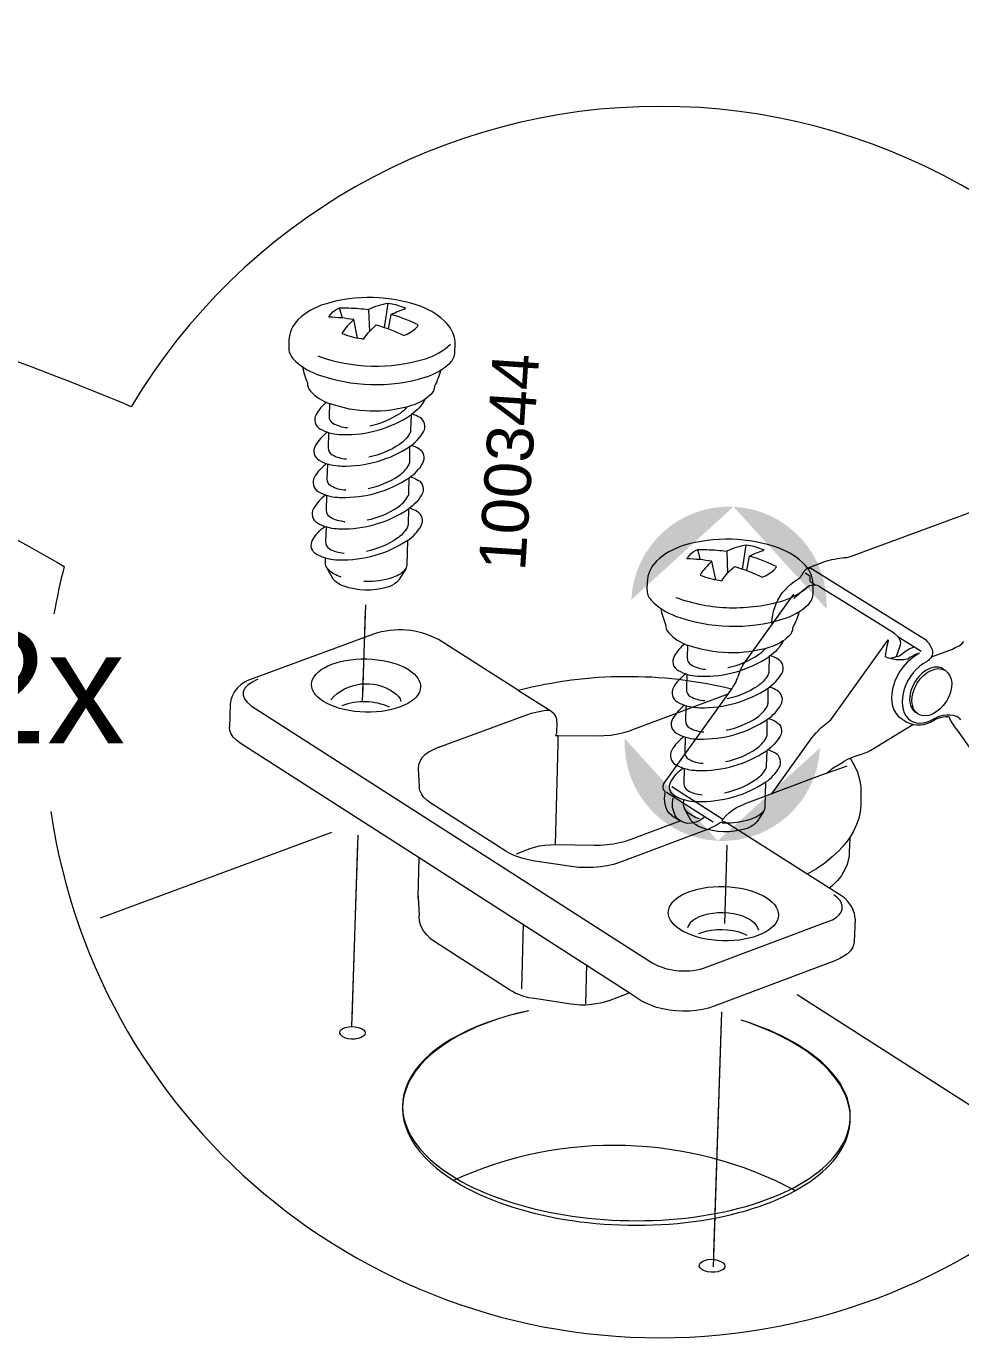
# Model space of a CAD drawing. Header units: metres. Extents: x -11.5 to 7.4, y -3.8 to 5.9.
# Drawn here: x 7.1256 to 7.2578, y 0.2164 to 0.4018 of the extents above; entities that cross this region are included whole.
import ezdxf

# ---------------------------------------------------------------- set-up
doc = ezdxf.new("R2010")
doc.units = ezdxf.units.M
doc.header["$MEASUREMENT"] = 0
for name, color, linetype, lineweight in [('PDF13_Geometry_Num_Penna__1_Num_Penna__255', 255, 'Continuous', 18), ('PDF13_Geometry_Num_Penna__7_Num_Penna__7', 7, 'Continuous', 18), ('PDF13_Text_Num_Penna__7_Num_Penna__7', 7, 'Continuous', 18)]:
    doc.layers.add(name, color=color, linetype=linetype, lineweight=lineweight)
doc.styles.add('GENERATED_STYLE_1', font='')
doc.styles.get('GENERATED_STYLE_1').set_extended_font_data('Arial')

msp = doc.modelspace()

# ---------------------------------------------------------------- hatches: boundary and pattern name
at = {"layer": 'PDF13_Geometry_Num_Penna__1_Num_Penna__255', "linetype": 'Continuous', "lineweight": 18}
for points in [[(7.22566757794308, 0.3338732800591027, 0.4141988166064003), (7.211214201803131, 0.3207159780226529)], [(7.238826108485791, 0.3194186754128969, 0.4141589127122782), (7.225667577943083, 0.3338732800591071)], [(7.210291593602443, 0.3010807624812299, 0.4141608261916075), (7.223448895638898, 0.2866273863412783)], [(7.223448895638898, 0.2866273863412827, 0.414211297432552), (7.237903500285105, 0.2997846883777333)]]:
    msp.add_hatch(color=255, dxfattribs=at).paths.add_polyline_path(points)

# ---------------------------------------------------------------- linework, layer by layer
at = {"layer": 'PDF13_Geometry_Num_Penna__1_Num_Penna__255', "color": 255, "linetype": 'Continuous', "lineweight": 18, "flags": 128}
for points in [[(7.173217363159237, 0.3071197306997737), (7.173610485162193, 0.3191566350278006)], [(7.171726202261773, 0.261407627046605), (7.172541930417909, 0.2863966728657923)], [(7.224422363998716, 0.2749236529107568), (7.224784773345194, 0.2860047793690965)], [(7.22288906533656, 0.2282805872143365), (7.223964008313393, 0.2611492721802859)]]:
    msp.add_lwpolyline(points, dxfattribs=at)
at = {"layer": 'PDF13_Geometry_Num_Penna__7_Num_Penna__7', "color": 7, "linetype": 'Continuous', "lineweight": 18, "flags": 128}
for points in [[(7.289498429011269, 0.3489183048135081, 0.2611537988775902), (7.215257338752915, 0.3904848140948731, 0.2643548624205865), (7.140484305284307, 0.3480190382317465)], [(7.171943279317782, 0.3603341992274913, 0.03352136165939432), (7.168448179010245, 0.3606744954612999, -0.1201667832412178), (7.168753217114412, 0.3611463647154736, -0.1357600559662242), (7.169960224514117, 0.3619807661667496)], [(7.170341675707609, 0.360548327868476), (7.169959610260987, 0.3619807661667487, -0.01543497246184944), (7.171276077568388, 0.3619816261211302, -0.02996919500035661), (7.174046359182974, 0.3617432959068383)], [(7.176289857313595, 0.3592303863535644), (7.176810743967513, 0.3626075500602131, 0.07770478593451934), (7.174045867780467, 0.3617437873093419), (7.174168718406392, 0.3586467230297989)], [(7.176888508413723, 0.3590139235506848), (7.177246003735162, 0.3610569294598003, -0.04941132078075604), (7.179320336553886, 0.361903370272417, 0.02109594476835398), (7.17897512629504, 0.3620446484922271, 0.06675955916491427), (7.176810129714383, 0.3626076729108343)], [(7.172484313474349, 0.357727800347889), (7.17194327931778, 0.3603341992274913, 0.06840856743404869), (7.170269685240818, 0.3583857883003372, 0.01401031784585288), (7.170575583299369, 0.3582634290769162, 0.05410688013861072), (7.173331122838837, 0.3575870135305834, -0.06131124910139934), (7.175132850118644, 0.3596016409451055, -0.0396873482044806), (7.179043185541804, 0.3580954922712793, 0.1060828229107432), (7.180800809446895, 0.3591608528992918, 0.1079375276042563), (7.181085085795283, 0.3595837047537218, 0.042825259354985), (7.177246003735162, 0.3610566837585498)], [(7.166856526300775, 0.3552131708858512, 0.1626017561265737), (7.182106097347338, 0.3548011298865035, 0.1159168657539375), (7.185660165955314, 0.3568637918957682)], [(7.164698286504542, 0.3536793808211902, 0.04474335140914855), (7.165388707022235, 0.3513906736602284, 0.1992309152662515), (7.165840060221891, 0.3502109390994921, 0.1164398110421688), (7.168469309317903, 0.3484868534152632)], [(7.184279816322444, 0.3532170939158377, -0.05775777750498948), (7.183363350653044, 0.3509039394803182, -0.1977891525417105), (7.182847623725412, 0.3497495121485148, -0.1166165316200452), (7.18013189194637, 0.3481744337613417, -0.1623829436569181), (7.16850370749316, 0.3484738312489153), (7.168453338736532, 0.3466580989977599, 0.2756217113167946), (7.169009974922595, 0.3456730826791024, 0.1166105354920721), (7.171023496681489, 0.3450760286371137)], [(7.182061379719492, 0.3491067576736802, -0.1249286381646774), (7.180060511575078, 0.3468733332943783), (7.180002771780895, 0.3447394179220797, -0.1232274611518405), (7.179859036548565, 0.3442219710856884, -0.1169000147014253), (7.178422912731511, 0.3426875667678981, -0.09623942532511583), (7.174097956445861, 0.3408772399442821)], [(7.168082575547494, 0.3486405395482937, 0.09236280575308979), (7.166620161696496, 0.3469190337272225, 0.4143831898424592), (7.167174463720666, 0.3448915069969738, 0.1165113618204694), (7.169888234047326, 0.3440894152603162, 0.009705846104350734), (7.170366122982168, 0.3440685306539066, 0.1548875015768587), (7.180025867698566, 0.3468498688248287)], [(7.173976825728701, 0.3364388925309036, 0.0961108149249549), (7.17830301052061, 0.3382492193545179, 0.1162509343851725), (7.179739011487035, 0.3397842379254374, 0.1235000521474408), (7.179881641063734, 0.3403010705086995), (7.179903385624522, 0.3424128727683327, 0.1172088234202089), (7.181837300177817, 0.3444805716532588, 0.4144763657828985), (7.181285455166165, 0.3465074841303775, 0.0473579655973483), (7.180222797251924, 0.34698660157148)], [(7.17421798150739, 0.3453155873576632, 0.09587701036266223), (7.178544780552429, 0.3471264055837837, 0.07152236072457571), (7.179514686244096, 0.3479956966128217)], [(7.168235033174264, 0.3444104239458561, 0.1069680899600147), (7.166500259485595, 0.3424782293013227, 0.414543908307938), (7.167053210152879, 0.3404531595835936, 0.1167749659367769), (7.169768208985799, 0.3396510678469351, 0.009797666914730127), (7.170246097920641, 0.3396289547342661, 0.1551403415642809), (7.179903385624522, 0.3424127499177052)], [(7.168390930618562, 0.3443594409360973), (7.168333190824381, 0.3422206115387612, 0.2764697336124951), (7.168889827010439, 0.3412343667138407, 0.1166300350772484), (7.170903594470587, 0.3406389097299867)], [(7.173856800667171, 0.3320005451175225, 0.0957580603715031), (7.178182985459083, 0.3338097662855048, 0.1152862123370829), (7.17962021493177, 0.3353453991095536, 0.1211870876617881), (7.179761616002205, 0.3358621088421891), (7.179783483413622, 0.3379739111018223, 0.1171716732751522), (7.181717397966915, 0.3400422242398786, 0.4137645507793488), (7.181165552955264, 0.342068522463868, 0.04780222216487796), (7.180102895041024, 0.3425488684112397)], [(7.168115008112737, 0.3399731821881087, 0.1054195466544326), (7.166380234424066, 0.338041724647332, 0.4140822934905302), (7.166933307941978, 0.3360148121702133, 0.1158103849577085), (7.169648306774898, 0.3352103862716636, 0.004007918598723416), (7.170126195709742, 0.3351907301715151, 0.154964165949603), (7.179783483413617, 0.3379745253549542)], [(7.170783200857182, 0.336199579511602), (7.170821284551216, 0.336199579511602, -0.1159353573701424), (7.168767713488274, 0.3367963878523419, -0.2752057325315235), (7.168213288613478, 0.3377809127684959), (7.168271028407663, 0.3399221991783499)], [(7.179982869979494, 0.3381117495041082, -0.04601523125161972), (7.181037712928036, 0.3376449041149572, -0.4130662658310333), (7.181595898697884, 0.3356012969633495, -0.1163891911573363), (7.179699453585489, 0.3335577996517349), (7.179641713791304, 0.3314263412919534, -0.118864267411358), (7.179497855708348, 0.3309058231899149, -0.1157478504596815), (7.178063083248183, 0.3293720331252539, -0.09621618049067765), (7.173736898456271, 0.327561583451013)], [(7.16799498305121, 0.335534957625355, 0.1060841418763125), (7.166260209362539, 0.3336039914870819, 0.4145867367348616), (7.166813282880447, 0.3315764647568331, 0.1164343031523876), (7.169528281713369, 0.3307720388582842, 0.0001583377135226382), (7.170006170648211, 0.3307523827581367, 0.1547295102888648), (7.179664686858352, 0.3335337209290516)], [(7.170663175795655, 0.3317612320982226), (7.170700030983431, 0.3317612320982226, -0.1175105856799387), (7.168648916933003, 0.3323580404389617, -0.275769086961937), (7.168093263551951, 0.3333433024588723), (7.168151003346134, 0.3354821318562076)], [(7.179544661796827, 0.3290972162750618, 0.1168337197146837), (7.181476242188229, 0.3311649151599871, 0.4139651946866086), (7.180932870848212, 0.3331772425044583, 0.04564226572533338), (7.179862844917963, 0.3336727878375934)], [(7.173381737296722, 0.3233637775631912, 0.004146538672864887), (7.173623753029794, 0.3233527210068585, 0.08032125614811741), (7.177400181270697, 0.3238625511044431, 0.1159682069389515), (7.179155102462014, 0.324881965598367, 0.1965545285524874), (7.179486062048259, 0.3256249661839492), (7.179579428523962, 0.329120066491484, -0.1549076262732815), (7.169884917080426, 0.3263146495978857, -0.007970972572759269), (7.16940825665184, 0.3263355342042917, -0.1163222291609322), (7.166692152163288, 0.3271381173434529, -0.4150907236046426), (7.16614030715164, 0.3291656440737025, -0.1069727115242688), (7.167875080840311, 0.331094153199456)], [(7.168030978284605, 0.3310443986959566), (7.16797323849042, 0.3289055692986214, 0.2765694627719623), (7.168528769020854, 0.3279206758305948, 0.1166697921375277), (7.170543642136629, 0.3273232532367096)], [(7.226958492320291, 0.3250602218565755), (7.227479378974207, 0.328437385563225, 0.07729694105001594), (7.224714625637789, 0.3275748513186141), (7.224836247757453, 0.3244765585328118)], [(7.227556037764785, 0.3248436362030711), (7.227913533086223, 0.3268878706184459, -0.05032817242379947), (7.229988971560582, 0.327733205775429, 0.01787425899942052), (7.229643761301734, 0.3278744839952372, 0.06677905583566805), (7.227480116077963, 0.3284373855632339)], [(7.167911076073704, 0.3266060512825764), (7.167892648479816, 0.3259389723838089, 0.1986846449944201), (7.168185401521391, 0.3251785270093377, 0.1164687001279905), (7.169881108711021, 0.3240666059941049)], [(7.222610808668843, 0.3261639118798758, 0.03352036088453016), (7.219118165373825, 0.3265029796074232, -0.1205876050618153), (7.219421974971734, 0.3269766916209891, -0.1352434419804165), (7.220628859520811, 0.327811093072266)], [(7.221007976552412, 0.3263792690271208), (7.220628368118309, 0.3278117073253943, -0.01473338280717243), (7.22194483542571, 0.3278119530266475, -0.02928152683521593), (7.224715117040292, 0.3275748513186141)], [(7.223153071331671, 0.3235564073446406), (7.222610808668843, 0.3261639118798758, 0.06822084191795143), (7.220938443098138, 0.3242168523096076, 0.02286475767793287), (7.221243112650431, 0.3240932645799282, 0.05397459102872083), (7.223997300833018, 0.3234167261829679, -0.06053936422294435), (7.225801607975965, 0.3254314764481201, -0.03961915872051429), (7.229710714892866, 0.3239253277742895, 0.1076010480426217), (7.231467110291698, 0.3249900741491736, 0.1084309206299682), (7.231751386640088, 0.3254123117504735, 0.04282778696962714), (7.227913533086223, 0.3268877477678149)], [(7.179320336553889, 0.3250829492223719), (7.178326474990163, 0.3235141467293232, -0.0646850497864123), (7.1781854424716, 0.3233452271186783, -0.1172921806455966), (7.176728925450648, 0.3224976806504287, -0.1625191923459134), (7.17047607429237, 0.3226667231117002, -0.1170088191366941), (7.169067591866154, 0.3235911740717778)], [(7.217525161307471, 0.3210436206419915, 0.08082688163185281), (7.22511364447079, 0.3196001257873853, 0.08061952688977282), (7.232772398192141, 0.3206302282857587, 0.1162370966674458), (7.236326466800124, 0.3226941188012749)], [(7.215366921511238, 0.3195084792204463, 0.04548134445868033), (7.216057342028927, 0.3172197720594836, 0.1993531363410349), (7.21650881807923, 0.3160407746025218, 0.1166927360965984), (7.21913683866897, 0.3143171803207805)], [(7.23494611716724, 0.3190469294188505, -0.05833067196153766), (7.234032108510334, 0.3167336521327035, -0.1979910537479635), (7.233517487238371, 0.3155810675602835, -0.1168730416623157), (7.230799908542307, 0.314002928419665, -0.0809767381859267), (7.224943619204515, 0.3132142274012306, -0.08079740562150022), (7.219172465350482, 0.3143035439013016), (7.21912197374323, 0.3124878116501453, 0.2754668315883974), (7.219676275767396, 0.3115034095846179, 0.1170245787314924), (7.221692254538809, 0.3109063555426355)], [(7.195277772907026, 0.307893566792468), (7.183951313748715, 0.3150810655127705, 0.2072956552938417), (7.174733831285643, 0.3158439678997622), (7.15771680828391, 0.3095735491019784, 0.3203916531775451), (7.154455124165629, 0.3058954013618154), (7.154374042752522, 0.3027037421003111)], [(7.218750104898556, 0.3144697607981755, 0.09274495275448363), (7.217288796703192, 0.3127493606327381, 0.414810102034946), (7.217840764565468, 0.3107212196493592, 0.1164628522928838), (7.220555640547762, 0.3099186365101971, 0.009874301741428821), (7.221033529482606, 0.3098977519037938, 0.154760101821861), (7.230692045692747, 0.3126778615684467)], [(7.232727680564293, 0.3149372074298222, -0.1248982831023825), (7.2307292694324, 0.3127043973036487), (7.230671529638215, 0.3105680249188323, -0.1235000522608043), (7.230526443048999, 0.3100524208418296, -0.1160227862900347), (7.229092776244466, 0.3085174022709092, -0.09567258505313662), (7.224767819958815, 0.30670633834354)], [(7.224885388007824, 0.3111459142631778, 0.09586349016904065), (7.22921341555913, 0.312955503983031, 0.07114728321271686), (7.230182092744538, 0.3138249178626999)], [(7.224646689241656, 0.302268605183289, 0.09572533884307416), (7.228972874033564, 0.3040790548575298, 0.1160227862939616), (7.2304065408381, 0.3056140734284485, 0.1225690396670495), (7.23055027607043, 0.3061309060117114), (7.230572020631218, 0.3082419711675897, 0.1160510519706058), (7.232506058035138, 0.3103091786500096, 0.4124867399428436), (7.23195175601097, 0.312337811035893, 0.04849800135093679), (7.230891555109253, 0.3128169284770159)], [(7.251809454035941, 0.3130648410401093, 0.253847357190637), (7.248008701371106, 0.3068857002573875), (7.248044328052623, 0.3062702186215089), (7.248156122122214, 0.3056535084793701), (7.248350226111175, 0.3051608774694152), (7.248624183006985, 0.3046645609406831), (7.248965707747052, 0.3042714389377261), (7.249351213011202, 0.3039740175723651), (7.25019642531756, 0.3034334748183003, 0.2822911289534578), (7.253954671665824, 0.3036571858081061), (7.254260569724375, 0.3038537468095859), (7.254605779983223, 0.3039741404229908), (7.254916592066808, 0.3040773349487669), (7.255304800044728, 0.3041571878556173), (7.255650010303576, 0.3042001855746914), (7.25599522056242, 0.3042001855746914)], [(7.129107600219996, 0.2907916540082223, 0.9296242098304051), (7.302339271887698, 0.303443932663197, 0.02185689010075203), (7.301975629982609, 0.3111725728490038)], [(7.225384775802207, 0.3080876707814291, 0.1230920134811501), (7.195278264309529, 0.3078939353443451), (7.199808995393601, 0.3050106311539107), (7.199844622075121, 0.3050106311539107), (7.199844622075121, 0.3049627194097999), (7.199881477262901, 0.3049627194097999), (7.199881477262901, 0.304933235259579), (7.199924474981973, 0.304933235259579), (7.199963787182268, 0.3048877805279862), (7.199999413863786, 0.3048877805279862), (7.199999413863786, 0.3048582963777653), (7.200036269051562, 0.3048582963777653), (7.200036269051562, 0.3048152986586912), (7.200075581251861, 0.3048152986586912), (7.200075581251861, 0.3047686154208407), (7.200113664945896, 0.3047686154208407), (7.200113664945896, 0.3047403597768792), (7.200150520133672, 0.3047403597768792), (7.200150520133672, 0.3046936765390278), (7.200191060840229, 0.3046936765390278), (7.200191060840229, 0.3046654208950654), (7.200234058559301, 0.3046654208950654), (7.200234058559301, 0.3046175091509538), (7.200269685240817, 0.3046175091509538), (7.200269685240817, 0.3045892535069905), (7.200308997441114, 0.3045462557879191), (7.200308997441114, 0.3045167716376955), (7.200345852628891, 0.3045167716376955), (7.200345852628891, 0.3044713169061053), (7.20038025080415, 0.3044234051619936), (7.20038025080415, 0.3043951495180321), (7.200420791510707, 0.3043951495180321), (7.200420791510707, 0.3043472377739214), (7.200456418192221, 0.304318982129959), (7.200456418192221, 0.3042710703858491), (7.200496958898778, 0.3042440432481461), (7.200496958898778, 0.3041998170228126), (7.200539956617851, 0.3041580478099988), (7.200539956617851, 0.3041248781410006), (7.200539956617851, 0.3040781949031475), (7.200579268818148, 0.3040487107529257), (7.200579268818148, 0.3040020275150752), (7.200579268818148, 0.303973771871112), (7.200614895499667, 0.3039270886332615), (7.200614895499667, 0.3038988329893), (7.200614895499667, 0.3038546067639665), (7.200614895499667, 0.3038103805386339), (7.200614895499667, 0.3037796678821536), (7.200654207699962, 0.3037796678821536), (7.200654207699962, 0.3037391271755983), (7.200654207699962, 0.3037047290003398), (7.200654207699962, 0.3036568172562291), (7.200654207699962, 0.3036285616122658), (7.200654207699962, 0.3035843353869332), (7.200654207699962, 0.3035573082492311), (7.200654207699962, 0.3035093965051194), (7.200654207699962, 0.3034700843048244), (7.200654821953089, 0.3034335976689251), (7.200615509752796, 0.301818111938025)], [(7.218903668180962, 0.3102413651045, 0.1070490077206387), (7.217168894492289, 0.3083091704599683, 0.4150936045483994), (7.217720739503941, 0.30628348648911, 0.1167749659347965), (7.220435738336858, 0.3054815176030781, 0.005965556607959017), (7.220912398765442, 0.3054594044904109, 0.1549329986646277), (7.230572143481844, 0.3082419711675879)], [(7.219060794131517, 0.310190382094742), (7.219001825831075, 0.3080503241911465, 0.274944982984335), (7.219556127855238, 0.307063587963718, 0.1163463678569301), (7.221572352327906, 0.306468745233003)], [(7.168698057183374, 0.3065870503857662, -0.3804700365359244), (7.177573523503876, 0.3076524110137795), (7.177956817456757, 0.3073538839927838), (7.178304484728123, 0.3070357008716407), (7.178494903198304, 0.3066904906127954), (7.178610382786673, 0.3063157962037275)], [(7.224525558524494, 0.297830257769907, 0.09596893249218398), (7.228852848972039, 0.2996400931910204, 0.1154735505310982), (7.230286515776569, 0.3011738832556805, 0.1204629697281657), (7.230430373859528, 0.3016931728514605), (7.230452118420317, 0.3038042380073378, 0.1166808413922723), (7.23238603297361, 0.3058725511453932, 0.4134181685969932), (7.231831730949439, 0.307897743713748, 0.04917902155743202), (7.230771530047718, 0.3083793181673684)], [(7.157447151160007, 0.3057291844649406), (7.214173181979135, 0.2693647849383254, 0.2138685450623473), (7.221925793578691, 0.2687948808846627), (7.239018001163489, 0.2752039980391148)], [(7.218783643119435, 0.3058030176911206, 0.1061481810461232), (7.217048869430764, 0.3038720515528475, 0.4154856608942313), (7.217600837293039, 0.3018451390757289, 0.1167606337297954), (7.22031571327533, 0.3010419416834376, 0.007970972574187551), (7.220792373703915, 0.3010210570770324, 0.1550158361601612), (7.230452118420315, 0.3038048522604688)], [(7.218939663414359, 0.3057508061751024), (7.218881923620174, 0.3036119767777672, 0.2770750425727136), (7.219436102793685, 0.3026258548034235, 0.115907276936297), (7.22145232726638, 0.3020297835664927)], [(7.230651627836814, 0.3039403565008598, -0.04782487622356293), (7.231704372285741, 0.3034639768181124, -0.4140010395750489), (7.23226576221084, 0.3014335894788784, -0.1160142135336191), (7.230368088592183, 0.2993893550635089), (7.230310348798001, 0.2972542111849519, -0.1209203138248078), (7.23016661356567, 0.2967355358423021, -0.115406798273274), (7.228731718254876, 0.2952017457776392, -0.09576833887162388), (7.224405533462965, 0.2933901904477656)], [(7.21866374090853, 0.3013652845308696, 0.1065479542954521), (7.216928967219861, 0.299433089886338, 0.415400156094358), (7.217480812231511, 0.2974055631560892, 0.1161068226442793), (7.220194582558172, 0.2966029800169272, 0.004007918596169862), (7.220672471493012, 0.2965833239167806, 0.1548501459038681), (7.230332216209414, 0.2993646620876955)], [(7.21881963835283, 0.3013124587617231), (7.218761898558645, 0.299173629364387, 0.2762273809658198), (7.219316200582819, 0.2981881216432285, 0.1175692196357054), (7.22133230220485, 0.2975914361530974)], [(7.230212191147887, 0.2949252090186851, 0.115619892336807), (7.232144877194923, 0.2969941364098698, 0.414845134806791), (7.23159225156877, 0.29901103668701, 0.04738452716556304), (7.230530374269026, 0.2995020090874769)], [(7.224048038141527, 0.2891936130662049, 0.003762763238216407), (7.224292510887114, 0.2891837850161281, 0.08076157356696546), (7.22806771062176, 0.2896936151137117, 0.1168861180258792), (7.22982140330682, 0.2907110639976187, 0.1997196139164849), (7.230154819905579, 0.2914559073425931), (7.230248186381283, 0.2949497791438702, -0.154628481871461), (7.220552446431485, 0.2921449765034012, -0.00786567317907513), (7.220074557496643, 0.2921658611098072, -0.1167312990042467), (7.217360787169984, 0.2929678299958383, -0.4154077782126783), (7.216808942158332, 0.2949953567260879, -0.1073237911814962), (7.218543715847005, 0.29692570861123)], [(7.218699736141927, 0.2968730056927091), (7.218641996347742, 0.2947354048016324, 0.276888750629233), (7.219196175521295, 0.2937510027361183, 0.1175105856795006), (7.22121117148769, 0.2931535801422225)], [(7.218579711080402, 0.292436992441222), (7.218561283486512, 0.291768685036196, 0.1998486396514912), (7.218852930872442, 0.291008362512339, 0.1166584963478058), (7.220547409555824, 0.289896318646484)], [(7.229988971560582, 0.2909133989785122), (7.22899265298434, 0.2893445964854644, -0.07123347032349776), (7.228855305984554, 0.2891755540241929, -0.1171721112863325), (7.22739768330797, 0.288326779049684, -0.1618004668092533), (7.221142375137175, 0.288495944361582, -0.1148464947640822), (7.219733892710954, 0.2894215009772925)]]:
    msp.add_lwpolyline(points, format="xyb", dxfattribs=at)
for points in [[(7.185587684086022, 0.3542432651941816, 0.1986692423475881), (7.186260045561705, 0.3557484310630006), (7.186287072699407, 0.356763177233133, 0.1985963674751545), (7.18513891074952, 0.359765523680089, 0.1158116771791269), (7.181470222507556, 0.3621709389356802, 0.1619634728181773), (7.167887120201652, 0.3625380166059404, 0.1156244847782241), (7.164095949885638, 0.3603353048831233, 0.1989658092021622), (7.162788327823302, 0.3573996663260459), (7.162761300685597, 0.3563849201559135, 0.1990621627907838), (7.16334914093065, 0.3548453561118388, 0.1169249555686974), (7.166785887190869, 0.3525917842298938, 0.1625376610189107), (7.182036183093784, 0.3521803766287803, 0.1164946977594188)], [(7.236255090586459, 0.3200712579378049, 0.1994785994857574), (7.236926346406506, 0.3215782665660143), (7.236954602050469, 0.3225930127361458, 0.1986943828093223), (7.235807668606842, 0.3255941306768406, 0.1157391598530081), (7.232138857514251, 0.3280012658411948, 0.1618378708281787), (7.218555755208344, 0.3283684663620807, 0.1161066273439241), (7.214764584892327, 0.3261645261330104, 0.1991968873763633), (7.213455734323739, 0.323229501829057), (7.213428707186035, 0.3222147556589254, 0.1991230943319269), (7.214016670281699, 0.3206739631085807, 0.1164333634834555), (7.217454645048187, 0.3184210054797623, 0.1624032481982736), (7.232682405134264, 0.3180074625089331, 0.1161719816812202)]]:
    msp.add_lwpolyline(points, format="xyb", close=True, dxfattribs=at)
for points in [[(7.242206957711222, 0.3268537181444398), (7.326578310583265, 0.3579214129343438)], [(7.238902890126997, 0.3262059267939419), (7.239248100385845, 0.3263287774198664), (7.239596996163469, 0.3264024877954208), (7.239943434928573, 0.3264798836897524), (7.240324271868939, 0.326551137052788), (7.240669482127783, 0.3265978202906394), (7.241090859774703, 0.3266273044408603)], [(7.241091105475954, 0.326627058739609), (7.241285209464914, 0.3266737419774612), (7.24151985416043, 0.3266737419774612), (7.241706587111835, 0.3267032261276821), (7.241899462594537, 0.3267499093655335), (7.242051797370681, 0.3267781650094959), (7.242206589159343, 0.3268543323975681)], [(7.168028644122712, 0.3253895843846779), (7.168937738754552, 0.3237691846287412)], [(7.23533248238577, 0.3241729946361538), (7.235404964255064, 0.324288474224522), (7.235487274174433, 0.3244420375069259), (7.235562213056246, 0.3245562885890356), (7.235634694925546, 0.3247049378464029), (7.235714547832393, 0.3248277884723265), (7.235832484433281, 0.3249358970231411)], [(7.235832852985158, 0.3249354056206375), (7.235868479666678, 0.3250201725525246), (7.235944647054751, 0.3250508852090048), (7.235980273736265, 0.3250963399405968), (7.236062583655636, 0.3251258240908186), (7.236138751043708, 0.3251725073286709), (7.236178063244006, 0.3252032199851511)], [(7.238903135828249, 0.3262060496445685), (7.236178308945258, 0.325203588537029), (7.236365041896663, 0.325203588537029), (7.236596001073398, 0.3251728758805479), (7.236829417262653, 0.3250500252546242)], [(7.23682978581453, 0.3250506395077544), (7.25280650971594, 0.3150813112140254)], [(7.231146715859289, 0.317218297851972), (7.231107403658994, 0.3175254244167833), (7.231146715859289, 0.3180327975018491), (7.231219197728583, 0.318552455649507), (7.231340819848249, 0.319096683922349), (7.231491926118135, 0.3196372266764156), (7.231683573094578, 0.3201777694304813), (7.231951387459091, 0.3206740859592134), (7.232262199542678, 0.3212121717007603), (7.232568097601229, 0.3216777755730131), (7.23295384856663, 0.3221458364577829), (7.233334685506994, 0.3225672141047022), (7.233756063153916, 0.3229087388447702), (7.234186040344648, 0.3232539491036164), (7.234641816166825, 0.3235524761246102), (7.234832234637006, 0.3236286435126852)], [(7.234832234637006, 0.3236288892139356), (7.234910859037599, 0.323714884652083), (7.23502265310719, 0.3237910520401552), (7.235107420039077, 0.3238647624157087), (7.235177444895854, 0.3239740994727818), (7.235253612283927, 0.3240613234171885), (7.235332236684519, 0.3241731174867786)], [(7.235793172232986, 0.3245143965255952), (7.236483592750675, 0.324096704397455), (7.236447966069161, 0.3233596006419104), (7.237326348044515, 0.3227908022438832)], [(7.236138751043708, 0.3225665998515721), (7.236448334621036, 0.32271402060268), (7.236718605998069, 0.3227914164970125), (7.236981506337544, 0.3228356427223442), (7.237287404396099, 0.3228356427223442), (7.237520820585351, 0.3227607038405305), (7.237791091962386, 0.3226390817208671), (7.237826718643905, 0.3225936269892751), (7.241631402528769, 0.3202238384152016)], [(7.226996944566206, 0.3114602890149181), (7.234220561370533, 0.3215303548219035)], [(7.234220438519905, 0.3209146274847718), (7.234528793590975, 0.3212131545057675), (7.23487523235608, 0.3215301091206513), (7.235217985602407, 0.321828636141646), (7.235563195861255, 0.3221455907565298), (7.235944032801621, 0.3223986630459335)], [(7.235944401353498, 0.3223980487928033), (7.235980028035014, 0.3224459605369141), (7.236020568741569, 0.3224901867622467), (7.236063566460643, 0.3225208994187279), (7.236102878660938, 0.3225208994187279), (7.236138505342458, 0.322566354150319)], [(7.173189844619031, 0.3062714471277683), (7.173638249403654, 0.3200061471060645)], [(7.241631033976892, 0.3202235927139494), (7.248278481345633, 0.3160712415577214)], [(7.248278604196262, 0.3160707501552178), (7.248278604196262, 0.3160326664611812), (7.248313002371521, 0.3160326664611812), (7.248351086065556, 0.3160326664611812), (7.248351086065556, 0.315995811273404), (7.248390398265851, 0.315995811273404), (7.248390398265851, 0.3159478995292941), (7.248426024947369, 0.3159478995292941)], [(7.248890523163988, 0.3155272589861298), (7.248426147797996, 0.3159486366330482)], [(7.248890277462738, 0.3155271361355041), (7.249117551120696, 0.3152568647584726), (7.249234259215322, 0.3149104259933662), (7.249271114403099, 0.3144939623714826), (7.249153177802214, 0.3140259014867128), (7.248696173473775, 0.3126438319450688)], [(7.248930081065536, 0.3155272589861298), (7.252231077384112, 0.3134572259393114)], [(7.239439133109157, 0.3037394957274753), (7.247541131888839, 0.3150343822749226)], [(7.247540763336964, 0.3150347508268005), (7.247540763336964, 0.3149585834387283), (7.247540763336964, 0.3148824160506551), (7.247354030385555, 0.3141465408013708), (7.24723486527841, 0.3133799528956045), (7.247119385690043, 0.3126428491400617)], [(7.251269279833755, 0.3140727075751899), (7.250618171516356, 0.3137569814665646), (7.249999004361699, 0.3133798300449788), (7.249388436750857, 0.3129179116915051), (7.249351581563081, 0.3128884275412842), (7.249196789774414, 0.3127950610655805), (7.248965830597681, 0.3127188936775083), (7.248696787726905, 0.312642726289436)], [(7.252806018313436, 0.3150815569152776), (7.253076289690469, 0.3148395411822076), (7.253303563348428, 0.3145668127926573), (7.253497667337387, 0.3142682857716617), (7.253691771326348, 0.3138788492874829), (7.25376793871442, 0.3136515756295228), (7.253803565395936, 0.3134574716405636), (7.253803565395936, 0.3132596821328253), (7.253803565395936, 0.3130643496376067), (7.25376793871442, 0.3128874447362762), (7.253691771326348, 0.3126429719906882)], [(7.253692139878225, 0.3126434633931909), (7.256646697431695, 0.3137564900640628), (7.257139328441649, 0.3139972772908735), (7.25760738932642, 0.3142208654300553), (7.257951371079008, 0.3144948223258641), (7.258258497643817, 0.3148105484344894)], [(7.251996924091102, 0.3131881830685375), (7.251692254538808, 0.3130653324426138), (7.251428125693071, 0.3129609094105792), (7.251156625809781, 0.3128417443034328), (7.250887582939008, 0.3126906380335459), (7.250618540068235, 0.3125444457886966), (7.250344583172422, 0.3123024300556265), (7.249772099255617, 0.3122262626675534), (7.249195929820035, 0.3122262626675534), (7.248695927772525, 0.3122262626675534), (7.248192240206237, 0.3123024300556265), (7.247662754008504, 0.3124498508067353), (7.247119754241922, 0.312642726289436)], [(7.248696173473775, 0.3126432176919396), (7.248239169145339, 0.31249579694083), (7.247774793779346, 0.3124208580590162)], [(7.253691771326348, 0.3126432176919396), (7.253568920700424, 0.31249579694083), (7.253458355137091, 0.3123741748211657), (7.253346561067501, 0.3122734373079084), (7.253265479654392, 0.3121518151882441), (7.253111916371985, 0.3120756478001709), (7.252955896077063, 0.3119564826930246)], [(7.226996453163702, 0.311460657566796), (7.226960826482182, 0.3114127458226861), (7.226960826482182, 0.3113832616724634), (7.226921514281887, 0.3113832616724634), (7.226921514281887, 0.3113414924596496), (7.226921514281887, 0.3113132368156872), (7.226885887600369, 0.3113132368156872), (7.226885887600369, 0.3112653250715773), (7.226845346893814, 0.3112653250715773), (7.226845346893814, 0.311237069427615), (7.226845346893814, 0.3111891576835033), (7.226809720212298, 0.3111891576835033), (7.226809720212298, 0.3111510739894676), (7.226763036974445, 0.3111142188016904), (7.226763036974445, 0.311067535563839), (7.226727410292927, 0.311067535563839), (7.226727410292927, 0.3110392799198767), (7.226727410292927, 0.3109962822008034), (7.226686869586374, 0.3109655695443223), (7.226686869586374, 0.3109201148127303), (7.226651242904856, 0.3108808026124352), (7.226651242904856, 0.3108451759309174), (7.226615616223338, 0.3108046352243621), (7.226615616223338, 0.3107690085428434), (7.226615616223338, 0.3107296963425483), (7.226576304023041, 0.3107296963425483), (7.226576304023041, 0.3106940696610305), (7.226576304023041, 0.3106498434356979), (7.226539448835265, 0.3106215877917347), (7.226539448835265, 0.3105749045538841), (7.226539448835265, 0.3105355923535891), (7.226503822153747, 0.3105355923535891), (7.226503822153747, 0.3104987371658119), (7.226229865257935, 0.3096928370597505)], [(7.255649641751697, 0.3107295734919218), (7.255304431492851, 0.3109199919621046)], [(7.215858201164307, 0.2947965844133433), (7.225456520567745, 0.30819098815783), (7.225614997875185, 0.3084330038909009), (7.225766104145073, 0.3086602775488592), (7.225924581452514, 0.3088826371817825), (7.226036375522106, 0.3091234244085923), (7.226156769135509, 0.3094219514295879), (7.226230479511065, 0.3096934513128797)], [(7.224887845020344, 0.3073536382915325), (7.211020466366048, 0.3022061970653187)], [(7.183987186131485, 0.299895622492941), (7.196274705736398, 0.3044238965644981), (7.197084291361236, 0.3046929394352711), (7.197958987817817, 0.3048882719304915), (7.198884053031023, 0.3050393782003766), (7.199229263289867, 0.3051143170821904), (7.199535161348418, 0.3051143170821904), (7.199809118244231, 0.3050111225564143)], [(7.251809454035941, 0.3045894992082436), (7.251464243777095, 0.3047688611220929)], [(7.254000126397417, 0.3038984644374212), (7.254383420350299, 0.3040778263512713), (7.254763028784405, 0.3042436746962682)], [(7.254763397336284, 0.3042434289950151), (7.255303940090347, 0.3043945352649011), (7.255838340313117, 0.304470702652976), (7.256337113854366, 0.304470702652976), (7.256721636313511, 0.3043945352649011), (7.256991907690541, 0.3043183678768289), (7.257260950561317, 0.3042434289950151), (7.25744891201898, 0.304125492394129), (7.257607389326422, 0.303974386124243), (7.257754810077531, 0.3037397414287275)], [(7.25599522056242, 0.3042005541265684), (7.256146326832308, 0.3041575564074952), (7.256181953513826, 0.3041575564074952), (7.256181953513826, 0.3041256152447547), (7.256181953513826, 0.3040777035006448), (7.256224951232898, 0.3040777035006448)], [(7.155909184174067, 0.300436042396381), (7.15537109843252, 0.3008574200432994), (7.154912865597822, 0.3012738836651829), (7.154604510526754, 0.3017407160436942), (7.154412863550313, 0.3022345755599076), (7.154373551350016, 0.3027038649509368)], [(7.236754232679589, 0.3011732690025513), (7.237369714315468, 0.301891945164205), (7.238024508151643, 0.3025946507444912), (7.238746869832074, 0.3031966188115183), (7.239438518856026, 0.3037396185781018)], [(7.24366458038781, 0.2988308761180605), (7.244164582435319, 0.299010238031908), (7.244662127470312, 0.2992031135146087), (7.245089647648525, 0.2994746133979005), (7.251035617943245, 0.3030888788125834)], [(7.257226060983553, 0.3024335935739044), (7.256880850724709, 0.3028979689398978), (7.256610579347674, 0.3033181180805569), (7.256380848677196, 0.3037038690459584), (7.256226056888533, 0.3040490793048036)], [(7.257225938132926, 0.3024338392751558), (7.259025699802711, 0.2998662611933458), (7.259490075168706, 0.299280263707689), (7.260023246885217, 0.298783947178956), (7.260598187814539, 0.2983662550508148)], [(7.181183489146649, 0.28423216768764), (7.155909429875317, 0.3004361652470067)], [(7.200615264051542, 0.3018176205355223), (7.200579637370023, 0.3017144260097462), (7.200496098944397, 0.3015485776647484)], [(7.200496467496274, 0.3015482091128714), (7.200690571485234, 0.3015482091128714), (7.200884675474194, 0.3015482091128714)], [(7.200496958898778, 0.2861072367911159), (7.200885166876697, 0.3003136831729618), (7.200885166876697, 0.3006773210256961), (7.200885166876697, 0.3010213027782829), (7.200885166876697, 0.301321058305537), (7.200885166876697, 0.3015483319634962)], [(7.200885166876697, 0.3015482091128714), (7.206340963173981, 0.3014720417247974)], [(7.206341454576483, 0.3014726559779275), (7.207335316140206, 0.3015193392157789), (7.208335320235228, 0.3015905925788154), (7.209296012129952, 0.3017416988487005), (7.21017807962409, 0.3019370313439191), (7.211020834917928, 0.3022060742146939)], [(7.231107157957743, 0.2932942441089192), (7.236754601231466, 0.3011738832556805)], [(7.183987308982113, 0.2998959910448189), (7.183260033276643, 0.2995507807859727), (7.182601553921689, 0.2992031135146087), (7.182029070004885, 0.2987841928802073), (7.18160032132041, 0.2983665007520662), (7.181295651768119, 0.2978701842233349), (7.181107690310453, 0.2973591256194901), (7.181067149603898, 0.2968615805844985), (7.181219484380046, 0.294255918808652)], [(7.243664211835931, 0.2988305075661817), (7.242703519941207, 0.298513552951297), (7.242207203412475, 0.2983194489623369), (7.241705972858703, 0.298093403810638), (7.241285823718044, 0.297869815671457)], [(7.238827336992056, 0.2961314793146332), (7.239057067662534, 0.2963685810226657), (7.239327339039564, 0.2965921691618467), (7.239550927178747, 0.2967457324442515), (7.239784343368003, 0.2969373794206929), (7.240018988063516, 0.2970909427030985), (7.240286802428029, 0.2972543340355784)], [(7.241706587111835, 0.2972076507977253), (7.24013041358123, 0.2966388523996972)], [(7.240287416681161, 0.2972544568862023), (7.241284963763663, 0.2978699385220818)], [(7.242170962477825, 0.2983192032610855), (7.242742217888374, 0.2973302557223976), (7.243204136241847, 0.2963290231211184), (7.243513719819175, 0.2952921638383197), (7.243664826089061, 0.2942565330617803), (7.243700452770581, 0.2932479294229458)], [(7.238211855356175, 0.295947326226373), (7.227155299023021, 0.2917937465638847)], [(7.240130167879977, 0.2966389752503238), (7.238211241103045, 0.295947326226373)], [(7.193471131602189, 0.2851933509848692), (7.182867894078692, 0.2919415358668704), (7.182299095680664, 0.2923813411076788), (7.181834720314672, 0.2928027187545981), (7.181528822256121, 0.2932941212582918), (7.181295406066866, 0.2937634106493228), (7.181219238678793, 0.2942560416592785)], [(7.216015941367996, 0.2935185693518561), (7.215980314686476, 0.2935935082336689), (7.215857464060552, 0.2937630420974449), (7.215782525178739, 0.2938355239667398), (7.215745669990961, 0.2939571460864041), (7.215706357790667, 0.2941365080002543), (7.215706357790667, 0.2944080078835443), (7.215745669990961, 0.2945542001283945), (7.215782525178739, 0.294677050754319), (7.215857464060552, 0.2947962158614654)], [(7.217012874197367, 0.2901893173893182), (7.216630808750743, 0.2904866159040527), (7.216285598491897, 0.290907993550972), (7.216091494502937, 0.2914485363050376), (7.215940388233051, 0.2920333052844351), (7.215904761551533, 0.2926782710705362), (7.215979700433346, 0.2933416644505256)], [(7.215979946134599, 0.2933421558530291), (7.215979946134599, 0.2933704114969915), (7.215979946134599, 0.2934170947348429), (7.216015572816115, 0.2934453503788053), (7.216015572816115, 0.2934895766041379), (7.216015572816115, 0.2935190607543596)], [(7.221663016089838, 0.2899949676991067), (7.216203534273779, 0.2934458417813097)], [(7.224153566829195, 0.2896495117390074), (7.216941006581202, 0.2942564102111556)], [(7.243700575621205, 0.2932480522735723), (7.243664948939687, 0.2916436230990058)], [(7.217013488450496, 0.2901891945386916), (7.218168284334181, 0.2894508622768885), (7.217741992662223, 0.2897567603354396), (7.217432409084894, 0.290217450182654), (7.217207592439456, 0.2907579929367197), (7.217052800650791, 0.2913267913347468), (7.217052800650791, 0.2919889562084768), (7.217127739532605, 0.2926781482199114)], [(7.21869727912941, 0.2912199112901925), (7.219603916748728, 0.2895982830279973)], [(7.224042018460855, 0.2894508622768885), (7.224271749131333, 0.2897960725357356), (7.224618187896439, 0.290217450182654), (7.225039565543359, 0.2906105721856109), (7.225543253109645, 0.2909815810759007), (7.226112051507675, 0.2913267913347468), (7.226763159825074, 0.2916437459496306), (7.22715505332177, 0.2917936237132581)], [(7.24366458038781, 0.2916433773977527), (7.243588412999737, 0.2907109411469904), (7.243390623491999, 0.2897969324901162), (7.24308472543345, 0.2889185505147598), (7.242664576292789, 0.2880008563391083), (7.242127719057502, 0.2871151033261965), (7.241437298539807, 0.2861838955816927), (7.240594543245971, 0.2852698869248185), (7.239633851351245, 0.284382905405649), (7.238593306549671, 0.2834971523927372), (7.23741025502202, 0.2826912522866758), (7.236103124362192, 0.2819246643809095)], [(7.211175135304087, 0.2868445862479128), (7.218124795212606, 0.2894514765300187)], [(7.221540656866418, 0.2899188003110318), (7.220928860749318, 0.2895269068143342), (7.220352691313735, 0.28926032095608), (7.21974458071541, 0.2891522124052663), (7.219164725761052, 0.2891055291674158), (7.218625411513246, 0.2892283797933413), (7.218168407184807, 0.289450739426262)], [(7.222811178039725, 0.2892601981054543), (7.221662524687334, 0.2899948448484801)], [(7.221850731846251, 0.2881915205105425), (7.222576779045461, 0.2884974185690927), (7.223232801387896, 0.2888426288279389), (7.223772115635702, 0.2892283797933413), (7.224078013694252, 0.2893033186751532), (7.224423223953099, 0.2893033186751532), (7.224693495330131, 0.2891804680492305)], [(7.136107874586394, 0.2757406095731509), (7.168868451001529, 0.2878549097955112)], [(7.22184987189187, 0.2881915205105425), (7.209526725605437, 0.2835711084695429), (7.2087171399806, 0.2832996085862511), (7.207792074767392, 0.2830772489533286), (7.206835068391445, 0.2829556268336644), (7.205837521308943, 0.2828536608141468), (7.204800662026146, 0.2828536608141468), (7.203765031249606, 0.28288191645811), (7.20276011312955, 0.2830010815652564)], [(7.239169230284002, 0.2799750249474977), (7.224693741031381, 0.2891814508542376)], [(7.17169254119027, 0.2603842813326587), (7.172574608684405, 0.2874200185797395)], [(7.196926182605672, 0.2855392983474712), (7.197541664241552, 0.2857334023364304), (7.198228399240465, 0.2859127642502788), (7.198966731502269, 0.286007359232241), (7.199733319408034, 0.2860773840890163), (7.200496221795021, 0.2861068682392398)], [(7.200496467496274, 0.2861067453886132), (7.205948578274779, 0.2860342635193183)], [(7.205949192527907, 0.2860347549218218), (7.206874257741116, 0.2860347549218218), (7.207791951916768, 0.2861072367911159), (7.208717017129976, 0.2862288589107811), (7.20956591495511, 0.2863811936869274), (7.210404984730168, 0.2865752976758857), (7.211175258154713, 0.2868443405466596)], [(7.224422363998716, 0.2749236529107568), (7.224784773345194, 0.2860047793690965)], [(7.242127719057502, 0.2871151033261965), (7.242051551669428, 0.2849983870415276)], [(7.181067149603898, 0.2786685085407967), (7.181219484380046, 0.2841857301510409)], [(7.207989987125757, 0.2640259424369216), (7.210904003972672, 0.265152482676644), (7.181183980549154, 0.2842324133888923)], [(7.202760604532051, 0.2830013272665068), (7.197577536624321, 0.2837679151722732), (7.19665615692989, 0.2839620191612324), (7.195738462754241, 0.2841856073004143), (7.194892021941625, 0.2844595641962249), (7.194119291504562, 0.2848047744550701), (7.193470640199685, 0.2851942109392507)], [(7.194968189329698, 0.2848050201563233), (7.196926428306925, 0.2855396668993482)], [(7.242052165922559, 0.2849987555934055), (7.242017767747299, 0.2844311857016368), (7.241899831146414, 0.2838869574287939), (7.24174258234523, 0.2832997314368768), (7.241518994206048, 0.2827788447829596), (7.241249951335273, 0.2822370735226345), (7.240940367757945, 0.281730928943829), (7.240670096380914, 0.2813574630410196), (7.24039982500388, 0.2810110242759132), (7.240054614745034, 0.2806940696610294), (7.23997967586322, 0.2806191307792156), (7.239942820675441, 0.2805908751352542), (7.239860510756074, 0.2805171647596998), (7.239672549298412, 0.2803206037582227), (7.239327339039564, 0.2800503323811885), (7.239168861732123, 0.2799753934993756)], [(7.181067149603898, 0.2788196148106827), (7.181067149603898, 0.278744675928869), (7.181067149603898, 0.2786685085407967), (7.181183857698526, 0.2760579327399126)], [(7.181067149603898, 0.2788192462588057), (7.181067149603898, 0.2787725630209543), (7.181067149603898, 0.2787443073769911), (7.181067149603898, 0.2786976241391397), (7.181067149603898, 0.2786681399889188), (7.181067149603898, 0.2786251422698447), (7.181067149603898, 0.2785956581196238), (7.181067149603898, 0.2785489748817724), (7.181067149603898, 0.2785035201501804), (7.181067149603898, 0.2785956581196238), (7.181067149603898, 0.2786681399889188)], [(7.239018001163489, 0.2752043665909927), (7.239672794999665, 0.2754672669304705), (7.240166654515878, 0.2758149342018354), (7.240594174694094, 0.2761589159544213), (7.240903758271422, 0.2765520379573783), (7.241054864541308, 0.2769721870980382), (7.241054864541308, 0.2773898792261793), (7.240939384952938, 0.277812485379358), (7.24070965428246, 0.2782326345200188), (7.240323903317059, 0.2786257565229748), (7.239860756457325, 0.2790139645008942)], [(7.242861505846143, 0.2755901175563933), (7.24282219364585, 0.2759709544967581), (7.242785338458072, 0.2763567054621596), (7.242663716338408, 0.2767031442272652), (7.242516295587301, 0.277119607849146), (7.242282879398044, 0.2775115013458445), (7.241861501751124, 0.2780520440999092), (7.241361499703615, 0.2785495891349026), (7.240781644749253, 0.2789672812630428), (7.239169844537132, 0.2799746563956198)], [(7.18340659407337, 0.2723688512940416), (7.182831653144044, 0.2727902289409627), (7.182299709933796, 0.273329543188769), (7.181835334567801, 0.2738983415867962), (7.181599461366028, 0.2743197192337155), (7.181413956920883, 0.2747521534369675), (7.181255479613442, 0.275280411128441), (7.181182997744145, 0.2758897502330226)], [(7.181183489146649, 0.2758893816811447), (7.181183489146649, 0.2759704630942545), (7.181183489146649, 0.2760589155449198)], [(7.19593281244445, 0.2749074366281343), (7.195662541067421, 0.2656936396838399)], [(7.228076678717452, 0.2754395026890109), (7.228532454539629, 0.2750967494426844), (7.228839581104438, 0.2747515391838373), (7.229074225799952, 0.2743952723686576), (7.229184791363284, 0.2740205779595888)], [(7.242861997248649, 0.2755906089588978), (7.242741603635242, 0.272397721191135)], [(7.22480860636662, 0.2740208236608419), (7.224042018460855, 0.2740503078110628), (7.223314742755386, 0.2740503078110628), (7.222577638999843, 0.2739741404229905), (7.221885989975892, 0.273863574859659), (7.221274193858791, 0.2736756134019949), (7.220701709941983, 0.2734778238942583)], [(7.227612426202086, 0.2732542357550765), (7.226996944566206, 0.2735245071321089), (7.226306524048512, 0.2737480952712898), (7.225579248343042, 0.2738979730349183), (7.224808974918501, 0.2740208236608419)], [(7.193971256500324, 0.2655736146223111), (7.183406102670867, 0.2723684827421655)], [(7.242741972187121, 0.2723982125936386), (7.242664576292789, 0.2719473507964976), (7.24251592703542, 0.2715124595807268), (7.242206343458092, 0.2710923104400669), (7.241782508798655, 0.2706697042868891), (7.241284963763663, 0.2703257225343014), (7.240710022834341, 0.2699792837691968), (7.240018373810384, 0.2696807567482011), (7.22292248070681, 0.2632605830374155)], [(7.204883831899895, 0.2691494277910795), (7.204725354592455, 0.2635842944367255)], [(7.197501983489378, 0.2643427742011806), (7.196739081102391, 0.2644435117144379), (7.196004434359367, 0.2646425297284347), (7.195314013841672, 0.2648833169552454), (7.194857009513237, 0.2650589933503165), (7.194388948628466, 0.2653046946021647), (7.193971256500324, 0.2655737374729377)], [(7.207989864275131, 0.2640265566900526), (7.207410009320769, 0.2638287671823143), (7.206835068391445, 0.2636813464312056), (7.206219586755568, 0.2635756948929098), (7.205604105119686, 0.2634823284172079), (7.204800662026146, 0.2634110750541714), (7.203991076401307, 0.2634110750541714), (7.203188861814022, 0.2634823284172079), (7.202648319059959, 0.2635302401613187), (7.197502106340002, 0.2643422827986761)], [(7.222922726408063, 0.2632599687842871), (7.22212051182078, 0.262989697407253), (7.221274071008164, 0.2627955934182928), (7.220395689032809, 0.2626444871484086), (7.219434997138082, 0.2625683197603337), (7.218474305243358, 0.2625683197603337), (7.217513613348631, 0.2626162315044445), (7.216595919172981, 0.2626911703862582), (7.215670853959773, 0.2628668467813293), (7.214785100946862, 0.2630658647953261), (7.213982886359581, 0.2633828194102099), (7.213248239616552, 0.2636813464312056), (7.212597131299157, 0.2640265566900526), (7.210904249673924, 0.2651530969297751)], [(7.234677442848344, 0.2648975676278527), (7.272472437913844, 0.2407389920399092)], [(7.222836362418038, 0.2263837735500713), (7.22401572842691, 0.2624404322587468)]]:
    msp.add_lwpolyline(points, dxfattribs=at)
for points in [[(7.170350029550173, 0.2589554057025367), (7.170116613360918, 0.2591961929293474), (7.169967964103551, 0.2594234665873065), (7.170004819291327, 0.2596458262202299), (7.170116613360918, 0.2598878419532999), (7.17038934175047, 0.2600782604234819), (7.170778778234647, 0.2602600793498491), (7.171198927375308, 0.2603485318005143), (7.171692786891521, 0.2603841584820321), (7.172157162257516, 0.2603485318005143), (7.172614166585952, 0.2602600793498491), (7.173041686764167, 0.2601138871050006), (7.173351270341495, 0.2599160975972623), (7.173538003292899, 0.2596937379643398), (7.173574858480677, 0.2594689213188994), (7.173498691092604, 0.2591961929293474), (7.173304587103642, 0.2590020889403881), (7.172998689045093, 0.258807984951428), (7.172577311398175, 0.2586851343255052), (7.172119078563476, 0.2586101954436915), (7.171620305022227, 0.2586101954436915), (7.17116207218753, 0.258656878681542), (7.170695239809021, 0.2587785008012071)], [(7.221198763574472, 0.2260088334397512), (7.220969032903994, 0.2262348785914519), (7.22081669812785, 0.2264756658182625), (7.220852324809366, 0.2266992539574444), (7.220969032903994, 0.2269265276154027), (7.221238075774767, 0.2271673148422142), (7.221580829021097, 0.2273147355933229), (7.22204397588083, 0.2274375862192475), (7.222541520915822, 0.227465841863209), (7.223004667775555, 0.2274375862192475), (7.223502212810548, 0.2273147355933229), (7.22388427825717, 0.2271673148422142), (7.224193861834499, 0.2269695253344759), (7.224387965823459, 0.2267459371952949), (7.224462904705272, 0.2265063784747445), (7.224387965823459, 0.2262348785914519), (7.224193861834499, 0.2260088334397512), (7.22388427825717, 0.2258601841823831), (7.223462900610253, 0.2257004783686822), (7.223004667775555, 0.2256230824743497), (7.222502208715525, 0.2256230824743497), (7.222008349199312, 0.2257004783686822), (7.221580829021097, 0.2258159579570513)]]:
    msp.add_lwpolyline(points, close=True, dxfattribs=at)
at = {"layer": 'PDF13_Geometry_Num_Penna__7_Num_Penna__7', "color": 7, "linetype": 'Continuous', "lineweight": 18}
for centre, radius, start, end in [((7.215570604857048, 0.3034309986026571), 0.08737744286044524, 165.4333820070972, 169.9136100029226), ((7.1734132828326, 0.297293346521184), 0.009000527248923973, 66.5313170905363, 110.4125161460472), ((7.208798560784103, 0.1889616900056001), 0.05460652811293709, 62.03308693632226, 114.6076414297502)]:
    msp.add_arc(centre, radius, start, end, dxfattribs=at)
for centre, major_axis, ratio in [((7.173693263459509, 0.3085858035772588), (-0.007711170513289289, 0.0001775783357545481), 0.4876864808823416), ((7.253716080155153, 0.3076409803883839), (0.001916407147759536, 0.003081327936492739), 0.6683728044266485), ((7.224233157246934, 0.2763294230258877), (-0.007787081192062395, 0.0002179921093769521), 0.4925945019175497)]:
    msp.add_ellipse(centre, major_axis=major_axis, ratio=ratio, dxfattribs=at)
for centre, major_axis, ratio, start_param, end_param in [((7.253299947114488, 0.3078261774310151), (0.002494928191606683, 0.004241398563565202), 0.6693702385444624, 0.811994942687611, 4.049025703982464), ((7.253347240795673, 0.3078683605989267), (0.001877111967988121, 0.003103296880562878), 0.6562028689081985, 6.243237313831144, 9.421703830885896), ((7.168097310913392, 0.3068220618447342), (-0.01180876983209167, 0.0006741293595624041), 0.3199261798671817, 5.698091591277377, 6.748414951838599), ((7.224173187901089, 0.2739606318782837), (-0.005033227608074674, 0.0001453061381120339), 0.4918441222516784, 3.839072436808045, 6.196346876462412), ((7.210658156957873, 0.2483759335799398), (-0.0317940638274985, 0.0009557272559345939), 0.4865612981310234, 5.180086463859537, 6.966807775978898), ((7.210667650376459, 0.2480663526254387), (-0.0318028868313709, 0.0009896081715245512), 0.4970595935659652, 5.18111779086227, 6.967534696333228), ((7.210535957677893, 0.2480755255636229), (-0.03164986589980767, 0.0009500075789459729), 0.4983435246551438, 0.6844285373190373, 4.189078909319971), ((7.21053465540902, 0.2483855733125511), (-0.03165139501892522, 0.0009179522930858585), 0.4877158538001702, 0.6837299698399231, 4.188240627538821)]:
    msp.add_ellipse(centre, major_axis=major_axis, ratio=ratio, start_param=start_param, end_param=end_param, dxfattribs=at)
for points in [[(7.140484428134934, 0.348018546829242), (7.117368854361084, 0.3577913141214903), (7.004808196864534, 0.4018148359213347), (6.948760055799262, 0.3578551964469705)], [(6.948760055799259, 0.3578551964469714), (7.011845080717454, 0.3916108629320911), (7.111804949512983, 0.336636436337387), (7.131001588319857, 0.3254066606216828)], [(7.171023128129612, 0.3450762743383633), (7.171035413192198, 0.3450762743383633), (7.171047642528501, 0.3450750458321057), (7.171061211823647, 0.3450750458321057)], [(7.170903103068083, 0.3406385411781123), (7.170915449403185, 0.3406385411781123), (7.170927673193265, 0.340637312671852), (7.170941186762113, 0.340637312671852)], [(7.170543273584752, 0.3273234989379725), (7.170555558647341, 0.3273234989379725), (7.17056778243742, 0.327321041925452), (7.170580128772529, 0.327321041925452)], [(7.168937984455804, 0.3237686932262376), (7.169011057346476, 0.3237686932262376), (7.168993987384022, 0.3235905598186504), (7.169066977613029, 0.3235905598186504)], [(7.169880985860395, 0.3240662374422243), (7.16996999111768, 0.3240662374422243), (7.170045127352546, 0.3239765564853023), (7.170135286656053, 0.3239765564853023)], [(7.221691763136306, 0.3109066012438779), (7.221704048198898, 0.3109066012438779), (7.221716111712809, 0.3109041442313609), (7.221729846830343, 0.3109041442313609)], [(7.221571860925403, 0.3064682538304986), (7.221584145987996, 0.3064682538304986), (7.221596431050589, 0.3064670253242392), (7.221609944619442, 0.3064670253242392)], [(7.221451835863874, 0.3020292921639882), (7.221464120926467, 0.3020292921639882), (7.221476350262765, 0.3020280636577288), (7.221489919557913, 0.3020280636577288)], [(7.221331933652973, 0.2975915590037381), (7.221344218715568, 0.2975915590037381), (7.221356503778164, 0.2975903304974805), (7.221370017347016, 0.2975903304974805)], [(7.221210680085187, 0.2931532115903588), (7.221221736641522, 0.2931532115903588), (7.221235250210375, 0.2931519830840967), (7.221248763779227, 0.2931519830840967)], [(7.219604285300607, 0.2895985287292486), (7.219678036614998, 0.2895985287292486), (7.219663761935559, 0.2894216238279199), (7.219733278457823, 0.2894216238279199)], [(7.220547286705198, 0.2898965643477407), (7.220636723310868, 0.2898965643477407), (7.220713135050195, 0.2898068833908169), (7.220804044513377, 0.2898068833908169)]]:
    msp.add_open_spline(points, degree=3, dxfattribs=at)

# ---------------------------------------------------------------- texts
at = {"layer": 'PDF13_Text_Num_Penna__7_Num_Penna__7', "color": 7, "linetype": 'Continuous', "lineweight": 18, "insert": (7.196268578254592, 0.3246560265006254), "char_height": 0.006595358408863376, "attachment_point": 7, "rotation": 86.21875312944634, "style": 'GENERATED_STYLE_1'}
msp.add_mtext('\\A1;{\\pql;\\fArial|b0|i0|c0|p34;100344}', dxfattribs=at)
at = {"layer": 'PDF13_Text_Num_Penna__7_Num_Penna__7', "color": 7, "linetype": 'Continuous', "lineweight": 18, "insert": (7.116268235603433, 0.300436185397618), "char_height": 0.01582901521914505, "attachment_point": 7, "style": 'GENERATED_STYLE_1'}
msp.add_mtext('\\A1;{\\pql;\\fArial|b0|i0|c0|p34;2x}', dxfattribs=at)

doc.saveas('drawing.dxf')
